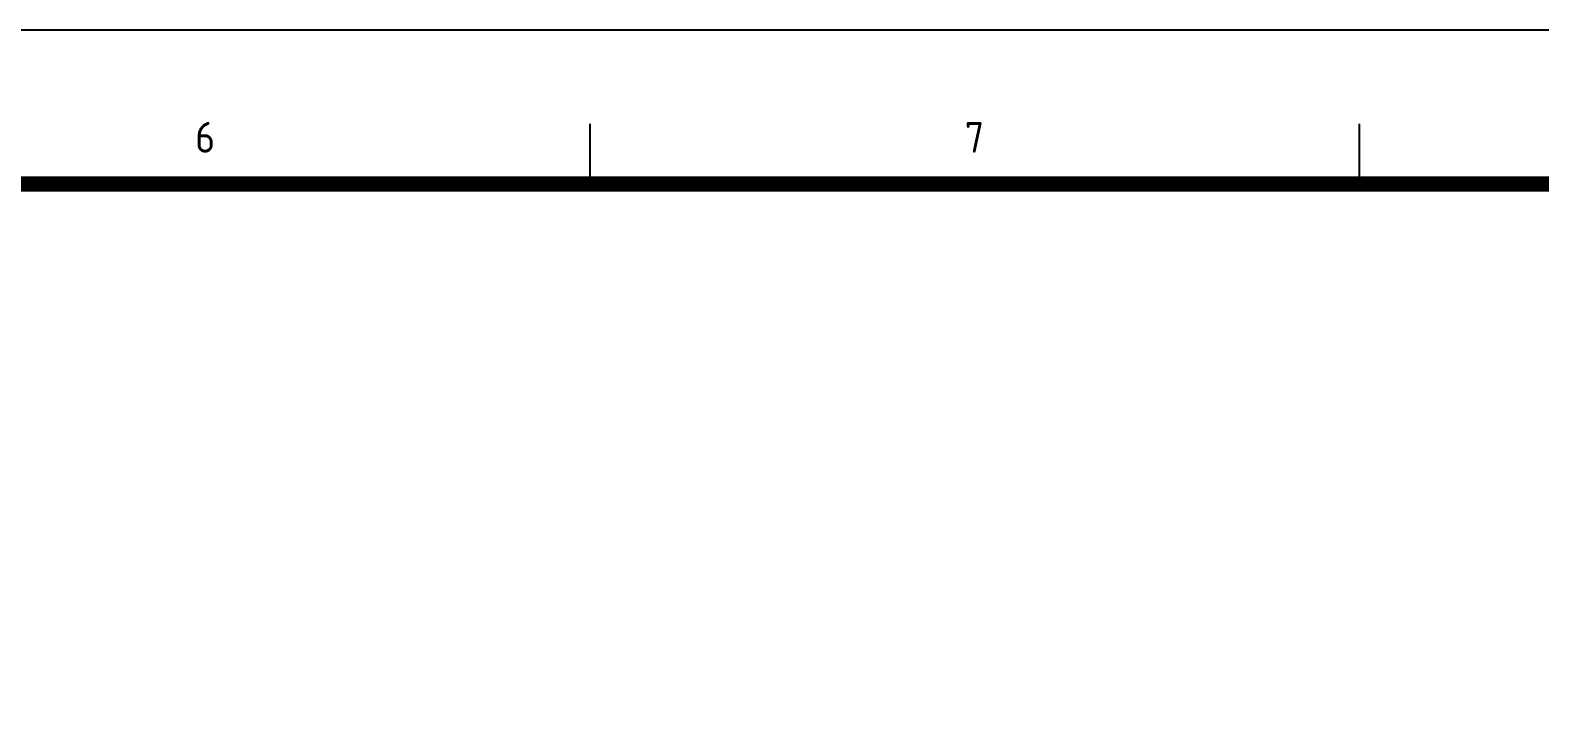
# Model space of a CAD drawing. Extents: x 815029915 to 815825525, y 579155098 to 579748855.
# Drawn here: x 815608596 to 815618408, y 579350595 to 579355072 of the extents above; entities that cross this region are included whole.
import ezdxf
from ezdxf.enums import TextEntityAlignment as Align

# ---------------------------------------------------------------- set-up
doc = ezdxf.new("R2010")
doc.units = 0
doc.header["$LTSCALE"] = 100
doc.header["$MEASUREMENT"] = 0
doc.layers.add('TK', color=7, linetype='Continuous')
doc.layers.add('zm', color=1, linetype='Continuous')
doc.styles.add('ISOCP', font='isocp.shx', dxfattribs={"bigfont": 'gbcbig.shx'})

# ---------------------------------------------------------------- blocks, each defined once
blk = doc.blocks.new('l')
at = {"layer": 'TK'}
blk.add_lwpolyline([(815463677.3, 579451444.5), (815463677.3, 579409444.5), (815547777.3, 579409444.5), (815547777.3, 579451444.5)], close=True, dxfattribs=at)

msp = doc.modelspace()

# ---------------------------------------------------------------- linework, layer by layer
at = {"layer": 'TK'}
for p, q in [((815612233.2, 579354463.5), (815612233.2, 579354072.2)), ((815617233.2, 579354463.5), (815617233.2, 579354072.2))]:
    msp.add_line(p, q, dxfattribs=at)
msp.add_lwpolyline([(815579733.2, 579355072.2), (815579733.2, 579313072.2), (815663833.2, 579313072.2), (815663833.2, 579355072.2)], close=True, dxfattribs=at)
at = {"layer": 'TK', "const_width": 100}
msp.add_lwpolyline([(815582233.2, 579314117.9), (815582233.2, 579354072.2), (815662833.2, 579354072.2), (815662833.2, 579314117.9)], close=True, dxfattribs=at)

# ---------------------------------------------------------------- block references
at = {"layer": 'zm', "color": 1}
msp.add_blockref('l', (116055.9, -96372.3), dxfattribs=at)

# ---------------------------------------------------------------- texts
at = {"layer": 'TK', "style": 'ISOCP'}
for s, p in [('6', (815609733.2, 579354376)), ('7', (815614733.2, 579354376))]:
    msp.add_text(s, height=200, dxfattribs=at).set_placement(p, align=Align.MIDDLE)

doc.saveas('drawing.dxf')
